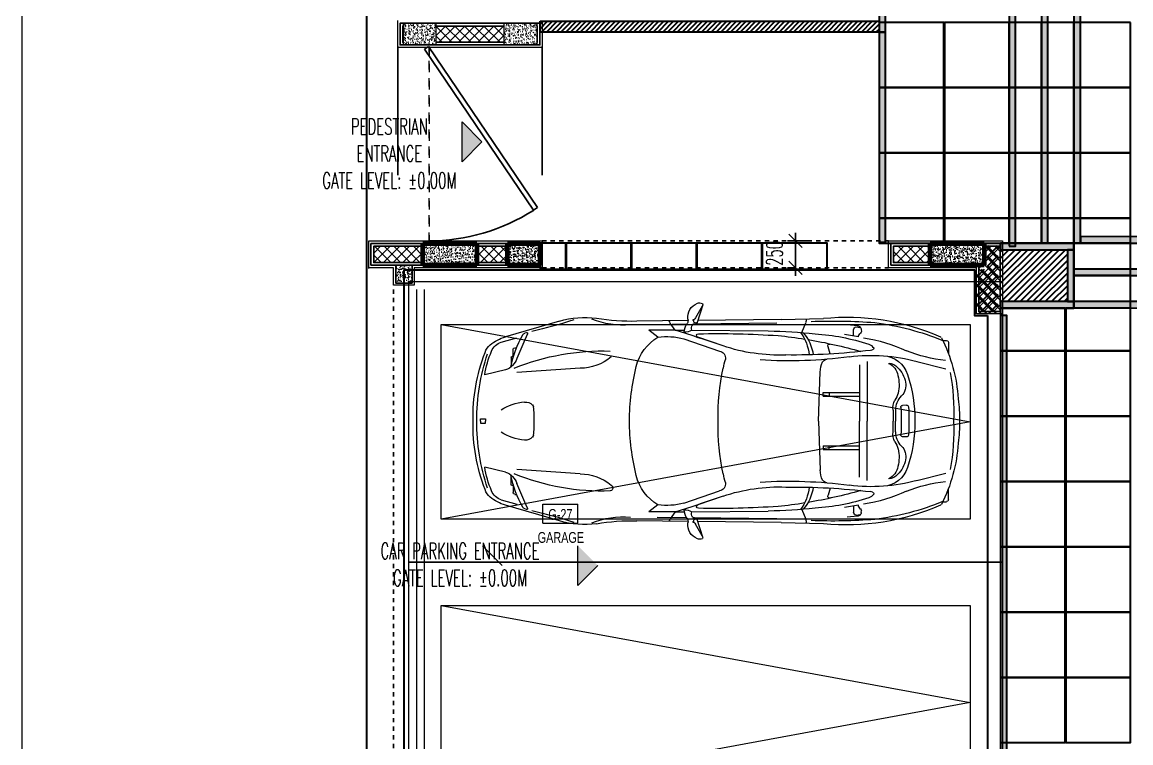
# Model space of a CAD drawing. Header units: millimetres. Extents: x -18512 to 101824, y -95768 to 52898.
# Drawn here: x 0 to 10271, y -63253 to -56580 of the extents above; entities that cross this region are included whole.
import ezdxf

# ---------------------------------------------------------------- set-up
doc = ezdxf.new("R2010")
doc.units = ezdxf.units.MM
doc.header["$LTSCALE"] = 25
doc.header["$PDMODE"] = 3
for name, pattern in [('00_-_MAIN_VILLA_XREF$0$HID', [0.375, 0.25, -0.125]), ('Dash', [6.35, 3.175, -3.175]), ('Dash 3mm', [6, 3, -3]), ('HIDDEN', [0.375, 0.25, -0.125]), ('HIDDEN2', [4.7625, 3.175, -1.5875])]:
    doc.linetypes.add(name, pattern=pattern)
doc.layers.get('0').update_dxf_attribs({"color": 254, "lineweight": 0})
doc.layers.get('Defpoints').update_dxf_attribs({"lineweight": 0})
for name, color, linetype, lineweight in [('-dotted line', 1, 'HIDDEN2', 0), ('A-AREA-IDEN', 2, 'Continuous', 9), ('A-DETL', 7, 'Continuous', 5), ('A-DETL-GENF', 3, 'Continuous', 9), ('A-DOOR', 31, 'Continuous', 18), ('A-TILES', 43, 'Continuous', 30), ('CAR', 8, 'Continuous', 0), ('hatch', 252, 'Continuous', 0), ('opsi level 4', 40, 'Continuous', 0), ('S-COLS', 6, 'Continuous', 9)]:
    doc.layers.add(name, color=color, linetype=linetype, lineweight=lineweight)
for name, color, linetype in [('A-DOOR-OPNG', 31, 'Continuous'), ('A-GLAZ-HDLN', 1, 'Dash'), ('A-WALL', 50, 'Continuous'), ('A-WALL-FNSH', 113, 'Continuous'), ('SECTION', 6, 'Continuous')]:
    doc.layers.add(name, color=color, linetype=linetype)
doc.styles.add('Arial Narrow_4', font='fi_9001f.ttf', dxfattribs={"width": 0.75, "height": 147.492401})
doc.styles.add('BA', font='romans.shx', dxfattribs={"width": 0.6})
doc.dimstyles.new('BA', dxfattribs={"dimscale": 0, "dimtxt": 3, "dimasz": 2.5, "dimexe": 1.5, "dimexo": 0.5, "dimgap": 0.75, "dimtad": 1, "dimdec": 0, "dimzin": 0, "dimdsep": 46, "dimtxsty": 'BA', "dimblk": 'OBLIQUE', "dimcen": 0, "dimdle": 1.5, "dimclrd": 211, "dimclre": 211, "dimclrt": 126, "dimadec": 0, "dimazin": 0, "dimtfac": 1, "dimtdec": 0, "dimtix": 1, "dimtofl": 0, "dimtmove": 1, "dimatfit": 3, "dimfxl": 1, "dimtolj": 1, "dimtzin": 0, "dimlwd": -1, "dimlwe": -1, "dimarcsym": 0})
pattern_1 = [(50, (417.92, 25822.04), (54.6554, -4.781726), [5.715, -62.865]), (355, (417.92, 25822.04), (-10.573026, 57.317054), [4.572, -50.292175]), (100.451445, (422.474, 25821.64), (44.082374, 52.535326), [4.857003, -53.427073]), (46.1842, (417.92, 25837.28), (81.32371, -12.6127), [8.5725, -94.2975]), (96.63556, (424.7, 25836.23), (71.22124, 74.22784), [7.28551, -80.14068]), (351.18415, (417.92, 25837.28), (71.22124, 74.22784), [6.85799, -75.43792]), (21, (425.54, 25833.47), (45.484317, -30.67956), [5.715, -62.865]), (326, (425.54, 25833.47), (18.54061, 55.25639), [4.572, -50.292]), (71.451445, (429.33, 25830.91), (64.024926, 24.57683), [4.857003, -53.42698]), (37.5, (417.92, 25822.038), (0.926581, 25.3665117), [0, -49.6824, 0, -51.054, 0, -50.4825]), (7.5, (417.92, 25822.038), (20.045899, 30.0541724), [0, -29.1084, 0, -48.5394, 0, -19.2405]), (327.5, (400.927, 25822.038), (40.6771786, -1.718623), [0, -19.05, 0, -59.436, 0, -78.867]), (317.5, (393.307, 25822.038), (44.438754, 7.627947), [0, -24.765, 0, -39.4716, 0, -56.007])]
pattern_2 = [(315, (417.92, 25822.04), (44.90128, 44.90128), []), (45, (417.92, 25822.04), (-44.90128, 44.90128), [])]

# ---------------------------------------------------------------- blocks, each defined once
blk = doc.blocks.new('car')
at = {"layer": '-dotted line', "linetype": 'Dash 3mm'}
blk.add_lwpolyline([(-5, 0), (-5, 1.8), (-0.1, 1.8), (-0.1, 0), (-5, 0)], close=True, dxfattribs=at)
blk.add_lwpolyline([(-0.1, 0), (-5, 0.9), (-0.1, 1.8)], dxfattribs=at)
at = {"layer": 'Defpoints', "color": 252, "linetype": 'HIDDEN'}
blk.add_lwpolyline([(-5.3, -0.4), (-5.3, 2.2), (0.2, 2.2), (0.2, -0.4), (-5.3, -0.4)], close=True, dxfattribs=at)
blk = doc.blocks.new('A$C0FF57B1C')
at = {"layer": 'opsi level 4'}
for p, q in [((2128, 2166), (2078, 2002)), ((2122, 2153), (2061, 2045)), ((801, 2014), (300, 1869)), ((1992, 2020), (1517, 2014)), ((1980, 1986), (1705, 1982)), ((1872, 1932), (1827, 1997)), ((2816, 1997), (2037, 1987)), ((2856, 2030), (2084, 2021)), ((2856, 2030), (3246, 2040)), ((3047, 1909), (3082, 2000)), ((3561, 1971), (3467, 1981)), ((3551, 1961), (3584, 1957)), ((262, 1819), (405, 1861)), ((495, 1908), (481, 1904)), ((505, 1896), (481, 1842)), ((1713, 1866), (1628, 1932)), ((1872, 1932), (1628, 1932)), ((1872, 1932), (1957, 1931)), ((1954, 1850), (2283, 1738)), ((2027, 1931), (2734, 1924)), ((2317, 1785), (2083, 1865)), ((2317, 1785), (2103, 1858)), ((3572, 1868), (3440, 1891)), ((3525, 1876), (3526, 1933)), ((3597, 1938), (3598, 1920)), ((371, 1677), (371, 1751)), ((388, 1769), (402, 1769)), ((402, 1769), (402, 1768)), ((481, 1842), (406, 1669)), ((3310, 1711), (3290, 1778)), ((3701, 1749), (3687, 1744)), ((4351, 1837), (4387, 1837)), ((4404, 1819), (4404, 1715)), ((354, 1680), (354, 1602)), ((371, 1688), (362, 1688)), ((302, 1564), (109, 1517)), ((992, 1579), (407, 1540)), ((3202, 1090), (3216, 1544)), ((3581, 1611), (3581, 1090)), ((3653, 1642), (3653, 1090)), ((4113, 1640), (4380, 1573)), ((3244, 1355), (3581, 1355)), ((3244, 1319), (3244, 1355)), ((3300, 1355), (3300, 1319)), ((3244, 1319), (3581, 1319)), ((4016, 1237), (3980, 1235)), ((3892, 1190), (3892, 1090)), ((3915, 1190), (3915, 1090)), ((69, 1090), (69, 1110)), ((69, 1110), (116, 1110)), ((69, 1090), (69, 1070)), ((69, 1070), (116, 1070)), ((116, 1110), (116, 1090)), ((116, 1070), (116, 1090)), ((3202, 1090), (3216, 636)), ((3581, 569), (3581, 1090)), ((3653, 538), (3653, 1090)), ((3892, 990), (3892, 1090)), ((3915, 990), (3915, 1090)), ((4016, 943), (3980, 945)), ((3244, 861), (3581, 861)), ((3244, 861), (3244, 825)), ((3244, 825), (3581, 825)), ((3300, 825), (3300, 861)), ((302, 616), (109, 663)), ((992, 601), (407, 640)), ((354, 500), (354, 578)), ((4113, 540), (4380, 607)), ((371, 492), (362, 492)), ((371, 503), (371, 429)), ((388, 411), (402, 411)), ((402, 411), (402, 412)), ((481, 338), (406, 511)), ((1954, 330), (2283, 442)), ((3310, 469), (3290, 402)), ((3701, 431), (3687, 436)), ((4404, 361), (4404, 465)), ((262, 361), (405, 319)), ((801, 166), (300, 311)), ((505, 284), (481, 338)), ((1713, 314), (1628, 248)), ((2317, 395), (2083, 315)), ((2317, 395), (2103, 322)), ((3572, 312), (3440, 289)), ((4351, 343), (4387, 343)), ((495, 272), (481, 276)), ((1872, 248), (1628, 248)), ((1872, 248), (1827, 183)), ((1872, 248), (1957, 249)), ((2027, 249), (2734, 256)), ((3047, 271), (3082, 180)), ((3561, 209), (3467, 199)), ((3525, 304), (3526, 247)), ((3551, 219), (3584, 223)), ((3597, 242), (3598, 260)), ((1992, 160), (1517, 166)), ((1980, 194), (1705, 198)), ((2816, 183), (2037, 193)), ((2122, 27), (2061, 135)), ((2128, 14), (2078, 178)), ((2856, 150), (2084, 159)), ((2856, 150), (3246, 140))]:
    blk.add_line(p, q, dxfattribs=at)
for centre, radius, start, end in [((2128, 2050), 139, 110.8431, 186.7046), ((2101, 2107), 76.8, 70.7358, 107.2194), ((2103, 2170), 24.8, 318.7555, 22.3088), ((-419, 6175), 4364, 282.7557, 288.0512), ((1037, 1216), 833, 82.6038, 106.4926), ((1388, 2747), 769, 248.0635, 275.2146), ((1475, 3990), 1977, 260.3806, 271.2414), ((1888, 2033), 70.9, 192.2214, 210.5329), ((2090, 1909), 134, 142.067, 178.0459), ((1933, 2020), 58.8, 330.4069, 13.6444), ((2084, 1949), 59.8, 148.3863, 197.6889), ((2050, 1966), 21.7, 84.2698, 140.2039), ((2019, 2067), 47.3, 287.8446, 332.4336), ((2065, 2017), 20.5, 136.4891, 311.8458), ((2056, 2012), 24.7, 259.9623, 334.6089), ((3023, 2022), 62.6, 340.1241, 13.2855), ((3337, -3028), 5044, 85.6217, 92.3335), ((3465, -97), 2149, 66.2491, 95.8416), ((3554, 1933), 28.2, 95.8696, 179.447), ((3564, 1938), 32.9, 0.0459, 94.9674), ((3414, -460), 2480, 67.7953, 82.861), ((431, 1449), 441, 107.2745, 128.0807), ((1219, 1441), 880, 149.4174, 170.2461), ((491, 1871), 34.3, 106.7888, 149.4174), ((497, 1900), 8.57, 335.7866, 106.7888), ((1932, 1495), 431, 120.5926, 166.4566), ((1796, 1277), 595, 74.5981, 98.0499), ((252, -3492), 5661, 70.9162, 73.3756), ((1966, 2024), 111, 264.4715, 302.9815), ((2088, 1881), 17.1, 91.3921, 251.3115), ((2276, -5849), 7749, 85.9233, 91.3921), ((2678, -2553), 4477, 83.6929, 89.2839), ((2379, -2505), 4409, 80.9514, 84.1701), ((2702, 1665), 413, 5.2731, 36.4163), ((2766, 1649), 390, 8.0256, 41.5684), ((3047, -76), 1977, 71.7625, 86.4369), ((3612, 1871), 40.2, 122.4465, 184.1285), ((3581, 1919), 17.1, 302.4465, 3.6544), ((3387, 375), 1503, 65.267, 81.1866), ((4323, 1854), 17.1, 27.2394, 66.2491), ((3071, 1209), 1426, 3.4259, 27.2394), ((255, 1679), 151, 129.1262, 162.1813), ((302, 1684), 141, 106.5228, 157.8979), ((388, 1751), 17.1, 90, 180), ((2838, 3335), 1635, 251.4311, 272.1367), ((2379, -2505), 4409, 74.0368, 80.5312), ((3303, 1787), 16.5, 65.0961, 215.2589), ((3634, 1712), 95.3, 35.2768, 70.6991), ((3700, 1762), 13.2, 277.7019, 21.9854), ((4387, 1819), 17.1, 0, 90), ((1666, 1125), 1666, 158.9151, 181.2173), ((1906, 1107), 1871, 161.1324, 180.5001), ((965, 1389), 866, 156.3433, 171.5185), ((253, 1716), 160, 287.7773, 342.999), ((362, 1680), 8.57, 90, 180), ((1196, -421), 2160, 87.9804, 112.1499), ((992, 2029), 450, 270, 309.9446), ((1272, 1729), 8.57, 74.4008, 87.9804), ((1266, 1709), 29.6, 301.0829, 74.4008), ((2272, 1672), 66.9, 350.1534, 80.7132), ((3140, 1430), 834, 163.9657, 169.674), ((2923, 5997), 4350, 266.5194, 277.4405), ((2965, 7732), 6031, 269.3741, 276.846), ((3290, 1600), 63.3, 100.8386, 143.6988), ((3692, 130), 1568, 74.4041, 97.5308), ((3682, 1761), 17.1, 276.846, 286.2823), ((3787, 1445), 250, 17.6872, 86.5132), ((4534, 3051), 1410, 248.4227, 263.6002), ((3661, 1068), 2212, 166.2116, 179.4401), ((4360, 1137), 2089, 167.7434, 181.2781), ((3464, 1531), 249, 154.7783, 177.1331), ((3852, 1518), 106, 37.4254, 92.1988), ((3782, 1485), 157, 9.3912, 63.3932), ((3746, 1397), 266, 11.533, 44.29), ((3584, 1424), 363, 348.0814, 13.7678), ((3863, 1420), 146, 343.9883, 11.767), ((2827, 1109), 1266, 359.1249, 18.9449), ((2716, 1193), 1738, 356.5898, 11.5198), ((3790, 1377), 151, 320.9566, 349.4669), ((3905, 1400), 100, 310.0935, 348.7179), ((512, 809), 459, 94.3467, 123.2893), ((487, 1182), 84.6, 41.3715, 96.8453), ((525, 1216), 34.3, 8.3405, 41.3715), ((4051, 1210), 161, 153.558, 186.9754), ((4105, 1190), 189, 135.3314, 179.8842), ((3981, 1218), 17.1, 92.8607, 184.4181), ((4017, 1220), 17.1, 4.3777, 92.8607), ((3391, 1131), 1116, 357.8938, 8.4101), ((-117, 1122), 682, 357.3407, 8.3405), ((2633, 1114), 1335, 358.9894, 4.4181), ((2633, 1114), 1405, 359.0399, 4.3777), ((1666, 1055), 1666, 178.7827, 201.0849), ((1906, 1073), 1871, 179.4999, 198.8676), ((-117, 1058), 682, 351.6595, 2.6593), ((-117, 1058), 682, 351.6595, 2.6593), ((3661, 1112), 2212, 180.5599, 193.7884), ((4360, 1043), 2089, 178.7219, 192.2566), ((2633, 1066), 1335, 355.5819, 1.0106), ((2827, 1071), 1266, 341.0551, 0.8751), ((2633, 1066), 1405, 355.6223, 0.9601), ((2716, 987), 1738, 348.4802, 3.4102), ((3391, 1049), 1116, 351.5899, 2.1062), ((512, 1371), 459, 236.7107, 265.6533), ((512, 1371), 459, 236.7107, 265.6533), ((487, 998), 84.6, 263.1547, 318.6285), ((487, 998), 84.6, 263.1547, 318.6285), ((525, 964), 34.3, 318.6285, 351.6595), ((525, 964), 34.3, 318.6285, 351.6595), ((4051, 970), 161, 173.0246, 206.442), ((4105, 990), 189, 180.1158, 224.6686), ((3981, 962), 17.1, 175.5819, 267.1393), ((4017, 960), 17.1, 267.1393, 355.6223), ((3790, 803), 151, 10.5331, 39.0434), ((3584, 756), 363, 346.2322, 11.9186), ((3905, 780), 100, 11.2821, 49.9065), ((3071, 971), 1426, 332.7606, 356.5741), ((3746, 783), 266, 315.71, 348.467), ((3863, 760), 146, 348.233, 16.0117), ((965, 791), 866, 188.4815, 203.6567), ((253, 464), 160, 17.001, 72.2227), ((3464, 649), 249, 182.8669, 205.2217), ((3787, 735), 250, 273.4868, 342.3128), ((3782, 695), 157, 296.6068, 350.6088), ((1219, 739), 880, 189.7539, 210.5826), ((1196, 2601), 2160, 247.8501, 272.0196), ((992, 151), 450, 50.0554, 90), ((1932, 685), 431, 193.5434, 239.4074), ((2272, 508), 66.9, 279.2868, 9.8466), ((3140, 750), 834, 190.326, 196.0343), ((2923, -3817), 4350, 82.5595, 93.4806), ((3290, 580), 63.3, 216.3012, 259.1614), ((3692, 2050), 1568, 262.4692, 285.5959), ((3852, 662), 106, 267.8012, 322.5746), ((4534, -871), 1410, 96.3998, 111.5773), ((255, 501), 151, 197.8187, 230.8738), ((302, 496), 141, 202.1021, 253.4772), ((362, 500), 8.57, 180, 270), ((388, 429), 17.1, 180, 270), ((2838, -1155), 1635, 87.8633, 108.5689), ((2965, -5552), 6031, 83.154, 90.6259), ((2702, 515), 413, 323.5837, 354.7269), ((2766, 531), 390, 318.4316, 351.9744), ((2379, 4685), 4409, 279.4688, 285.9632), ((3387, 1805), 1503, 278.8134, 294.733), ((3634, 468), 95.3, 289.3009, 324.7232), ((3682, 419), 17.1, 73.7177, 83.154), ((3700, 418), 13.2, 338.0146, 82.2981), ((431, 731), 441, 231.9193, 252.7255), ((1796, 903), 595, 261.9501, 285.4019), ((252, 5672), 5661, 286.6244, 289.0838), ((2088, 299), 17.1, 108.6885, 268.6079), ((2379, 4685), 4409, 275.8299, 279.0486), ((3047, 2256), 1977, 273.5631, 288.2375), ((3465, 2277), 2149, 264.1584, 293.7509), ((3303, 393), 16.5, 144.7411, 294.9039), ((3612, 309), 40.2, 175.8715, 237.5535), ((3414, 2640), 2480, 277.139, 292.2047), ((4323, 326), 17.1, 293.7509, 332.7606), ((4387, 361), 17.1, 270, 0), ((491, 309), 34.3, 210.5826, 253.2112), ((497, 280), 8.57, 253.2112, 24.2134), ((-419, -3995), 4364, 71.9488, 77.2443), ((2090, 271), 134, 181.9541, 217.933), ((1966, 156), 111, 57.0185, 95.5285), ((2084, 231), 59.8, 162.3111, 211.6137), ((2276, 8029), 7749, 268.6079, 274.0767), ((2678, 4733), 4477, 270.7161, 276.3071), ((3554, 247), 28.2, 180.553, 264.1304), ((3564, 242), 32.9, 265.0326, 359.9541), ((3581, 261), 17.1, 356.3456, 57.5535), ((1037, 964), 833, 253.5074, 277.3962), ((1388, -567), 769, 84.7854, 111.9365), ((1475, -1810), 1977, 88.7586, 99.6194), ((1888, 147), 70.9, 149.4671, 167.7786), ((1933, 160), 58.8, 346.3556, 29.5931), ((2128, 130), 139, 173.2954, 249.1569), ((2050, 214), 21.7, 219.7961, 275.7302), ((2019, 113), 47.3, 27.5664, 72.1554), ((2065, 163), 20.5, 48.1542, 223.5109), ((2056, 168), 24.7, 25.3911, 100.0377), ((3023, 158), 62.6, 346.7145, 19.8759), ((3337, 5208), 5044, 267.6665, 274.3783), ((2101, 73), 76.8, 252.7806, 289.2642), ((2103, 10), 24.8, 337.6912, 41.2445)]:
    blk.add_arc(centre, radius, start, end, dxfattribs=at)
blk = doc.blocks.new('_Oblique')
at = {"color": 0, "linetype": 'ByBlock', "lineweight": -2}
blk.add_line((-0.5, -0.5), (0.5, 0.5), dxfattribs=at)
blk = doc.blocks.new('*D352')
at = {"layer": 'Defpoints', "color": 0, "transparency": 16777216}
for p in [(7164, -58605), (7324, -58605), (7164, -58855)]:
    blk.add_point(p, dxfattribs=at)
at = {"layer": 'SECTION', "color": 211, "transparency": 16777216}
for p, q in [((7164, -58930), (7164, -58530)), ((7299, -58605), (7089, -58605)), ((7139, -58855), (7089, -58855))]:
    blk.add_line(p, q, dxfattribs=at)
at = {"layer": 'SECTION', "color": 211, "transparency": 16777216, "xscale": 125.0000026096649, "yscale": 125.0000026096649, "zscale": 125.0000026096649}
for p, rotation in [((7164, -58605), 90), ((7164, -58855), 270)]:
    blk.add_blockref('_Oblique', p, dxfattribs=dict(at, rotation=rotation))
at = {"layer": 'SECTION', "color": 126, "transparency": 16777216, "insert": (6969, -58721), "char_height": 150, "attachment_point": 5, "rotation": 90, "style": 'BA'}
blk.add_mtext('\\A1;250', dxfattribs=at)
blk = doc.blocks.new('I  Naga_Louver Door-GAZ1 - Entrance Door Louver 180X210-9443363-GROUND FLOOR PLAN_')
at = {"layer": 'A-DOOR', "linetype": 'Dash'}
for p, q in [((-1700, -50), (-3500, -50)), ((-3500, -50), (-1700, -50))]:
    blk.add_line(p, q, dxfattribs=at)
at = {"layer": 'A-DOOR-OPNG'}
for p, q in [((-3475, -7), (-3500, -44)), ((-3500, -44), (-2010, -1053)), ((-1985, -1016), (-3475, -7)), ((-2010, -1053), (-1985, -1016))]:
    blk.add_line(p, q, dxfattribs=at)
blk.add_arc((-3500, -45), 1800, 327.4192, 0, dxfattribs=at)
blk = doc.blocks.new('M_NAGA Room Tag - Room Tag-1756429-GROUND FLOOR PLAN')
at = {"layer": 'A-AREA-IDEN'}
for p, q in [((-3.25, 1.75), (-3.25, -1.75)), ((-3.25, 1.75), (3.25, 1.75)), ((3.25, 1.75), (3.25, -1.75)), ((-3.25, -1.75), (3.25, -1.75))]:
    blk.add_line(p, q, dxfattribs=at)

msp = doc.modelspace()

# ---------------------------------------------------------------- hatches: boundary and pattern name
at = {"layer": 'A-DETL-GENF'}
for points in [[(4075.3, -57503.9), (4259.2, -57687.8), (4075.3, -57871.6), (4075.3, -57660.5)], [(5148.5, -61428.4), (5332.4, -61612.3), (5148.5, -61796.1), (5148.5, -61585)]]:
    msp.add_hatch(color=254, dxfattribs=at).paths.add_polyline_path(points, flags=0)
at = {"layer": 'A-TILES', "ltscale": 25}
for points in [[(7938.1, -49107.4), (7998.1, -49107.4), (7998.1, -56672.4), (7938.1, -56672.4)], [(9143.1, -55977.4), (9203.1, -55977.4), (9203.1, -58655.4), (9143.1, -58655.4)], [(9443.1, -55977.4), (9503.1, -55977.4), (9503.1, -58626.6), (9443.1, -58626.6)], [(9743.1, -55977.4), (9803.1, -55977.4), (9803.1, -58626.6), (9743.1, -58626.6)], [(7938.1, -56672.4), (7998.1, -56672.4), (7998.1, -58616.6), (7938.1, -58616.6)], [(9063.1, -58686.6), (9063.1, -58626.6), (9743.1, -58626.6), (9743.1, -58686.6)], [(9803.1, -58626.6), (9803.1, -58566.6), (11413.1, -58565.9), (11413.1, -58625.9)], [(9683.1, -58686.6), (9743.1, -58686.6), (9743.1, -59166.6), (9683.1, -59166.6)], [(9743.1, -58926.6), (9743.1, -58866.6), (11413.1, -58865.9), (11413.1, -58925.9)], [(9063.3, -59226.6), (9063.3, -59166.6), (9743.1, -59166.6), (9743.1, -59226.6)], [(9743.1, -59226.6), (9743.1, -59166.6), (11413.1, -59165.9), (11413.1, -59225.9)], [(9063.1, -59296.6), (9123.1, -59296.6), (9123.1, -64196.6), (9063.1, -64196.6)]]:
    msp.add_hatch(color=9, dxfattribs=at).paths.add_polyline_path(points)
h = msp.add_hatch(dxfattribs=at)
h.set_pattern_fill('ANSI31', color=9, scale=10, style=0)
h.set_pattern_definition([(45, (-192184.004, 54984.35), (-22.4506403, 22.4506403), [])])
h.paths.add_polyline_path([(4798.1, -56571.6), (7938.1, -56571.6), (7938.1, -56671.6), (4798.1, -56671.6)])
h = msp.add_hatch(dxfattribs=at)
h.set_pattern_fill('ANSI37', color=9, scale=20)
h.set_pattern_definition([(45, (-648185.966, -299823.51), (-44.9012806, 44.9012806), []), (135, (-648185.966, -299823.51), (-44.9012806, -44.9012806), [])])
h.paths.add_polyline_path([(9043.1, -59276.6), (8843.1, -59276.6), (8843.1, -58866.6), (8943.2, -58866.6), (8943.2, -58646.6), (9043.1, -58646.6)])
h = msp.add_hatch(dxfattribs=at)
h.set_pattern_fill('ANSI31', color=9, scale=13, style=0)
h.set_pattern_definition([(45, (-648185.966, -299823.51), (-29.1858324, 29.1858324), [])])
h.paths.add_polyline_path([(9063, -58686.6), (9683.1, -58686.6), (9683.1, -59166.6), (9063, -59166.6)])
at = {"layer": 'hatch'}
h = msp.add_hatch(dxfattribs=at)
h.set_pattern_fill('ANSI37', color=256, scale=20, angle=-90)
h.set_pattern_definition(pattern_2)
h.paths.add_polyline_path([(4771.4, -56765.4), (4766.4, -56765.4), (4766.4, -56615.4), (4771.4, -56615.4)])
h.paths.add_polyline_path([(3531.4, -56765.4), (3526.4, -56765.4), (3526.4, -56615.4), (3531.4, -56615.4)])
h.paths.add_polyline_path([(3831.4, -56615.4), (4466.4, -56615.4), (4466.4, -56765.4), (3831.4, -56765.4)])
h = msp.add_hatch(dxfattribs=at)
h.set_pattern_fill('ANSI37', color=256, scale=20, angle=-90)
h.set_pattern_definition(pattern_2)
h.paths.add_polyline_path([(3256.4, -58655.4), (3711.4, -58655.4), (3711.4, -58805.4), (3256.4, -58805.4)])
h.paths.add_polyline_path([(4211.4, -58655.4), (4496.4, -58655.4), (4496.4, -58805.4), (4211.4, -58805.4)])
h.paths.add_polyline_path([(8071.4, -58655.4), (8411.4, -58655.4), (8411.4, -58805.4), (8071.4, -58805.4)])
h.paths.add_polyline_path([(8911.4, -58655.4), (9061.4, -58655.4), (9061.4, -59260.4), (8861.4, -59260.4), (8861.4, -58830.4), (8911.4, -58830.4)])
at = {"layer": 'S-COLS'}
h = msp.add_hatch(dxfattribs=at)
h.set_pattern_fill('AR-CONC', color=252, scale=0.3, style=0)
h.set_pattern_definition(pattern_1)
h.paths.add_polyline_path([(3831.4, -56590.4), (3831.4, -56790.4), (3531.4, -56790.4), (3531.4, -56590.4), (3655.2, -56590.4)], flags=0)
h = msp.add_hatch(dxfattribs=at)
h.set_pattern_fill('AR-CONC', color=252, scale=0.3, style=0)
h.set_pattern_definition(pattern_1)
h.paths.add_polyline_path([(4766.4, -56590.4), (4766.4, -56790.4), (4466.4, -56790.4), (4466.4, -56590.4), (4590.2, -56590.4)], flags=0)
h = msp.add_hatch(dxfattribs=at)
h.set_pattern_fill('AR-CONC', color=252, scale=0.3, style=0)
h.set_pattern_definition(pattern_1)
h.paths.add_polyline_path([(4211.4, -58630.4), (4211.4, -58830.4), (3711.4, -58830.4), (3711.4, -58630.4)], flags=0)
h = msp.add_hatch(dxfattribs=at)
h.set_pattern_fill('AR-CONC', color=252, scale=0.3, style=0)
h.set_pattern_definition(pattern_1)
h.paths.add_polyline_path([(4796.4, -58630.4), (4796.4, -58830.4), (4496.4, -58830.4), (4496.4, -58630.4)], flags=0)
h = msp.add_hatch(dxfattribs=at)
h.set_pattern_fill('AR-CONC', color=252, scale=0.3, style=0)
h.set_pattern_definition(pattern_1)
h.paths.add_polyline_path([(8911.4, -58630.4), (8911.4, -58830.4), (8411.4, -58830.4), (8411.4, -58630.4)], flags=0)
h = msp.add_hatch(dxfattribs=at)
h.set_pattern_fill('AR-CONC', color=252, scale=0.3, style=0)
h.set_pattern_definition(pattern_1)
h.paths.add_polyline_path([(3611.4, -58830.4), (3611.4, -58995.4), (3461.4, -58995.4), (3461.4, -58830.4)])

# ---------------------------------------------------------------- linework, layer by layer
at = {"layer": 'A-DETL', "lineweight": 18}
for p, q in [((4075.3, -57871.6), (4075.3, -57503.9)), ((4075.3, -57503.9), (4259.2, -57687.8)), ((4259.2, -57687.8), (4075.3, -57871.6)), ((4264.1, -61428.4), (4447.9, -61612.3)), ((5148.5, -61796.1), (5148.5, -61428.4)), ((5332.4, -61612.3), (5148.5, -61796.1))]:
    msp.add_line(p, q, dxfattribs=at)
at = {"layer": 'A-DOOR', "lineweight": 18}
for p, q in [((3652.3, -59055.4), (3652.3, -63980.4)), ((3728.3, -63980.4), (3728.3, -59055.4))]:
    msp.add_line(p, q, dxfattribs=at)
at = {"layer": 'A-GLAZ-HDLN', "ltscale": 15}
for p, q in [((3481.4, -56805.4), (3481.4, -58610.4)), ((4816.4, -56805.4), (4816.4, -58610.4))]:
    msp.add_line(p, q, dxfattribs=at)
at = {"layer": 'A-GLAZ-HDLN', "ltscale": 0.5}
for p, q in [((4816.4, -58605.4), (8026.4, -58605.4)), ((4816.4, -58855.4), (8026.4, -58855.4)), ((3441.4, -64015.4), (3441.4, -59015.4))]:
    msp.add_line(p, q, dxfattribs=at)
at = {"layer": 'A-TILES', "color": 9, "ltscale": 25}
for points in [[(38193.1, -66666.6), (3193.1, -66666.6), (3193.1, -46248.2), (31673.2, -48035.7), (38193.1, -48666.6)], [(7938.1, -56672.4), (7998.1, -56672.4), (7998.1, -49107.4), (7938.1, -49107.4)], [(9143.1, -58655.4), (9203.1, -58655.4), (9203.1, -55977.4), (9143.1, -55977.4)], [(9443.1, -58626.6), (9503.1, -58626.6), (9503.1, -55977.4), (9443.1, -55977.4)], [(9743.1, -58626.6), (9803.1, -58626.6), (9803.1, -55977.4), (9743.1, -55977.4)], [(4798.1, -56571.6), (7938.1, -56571.6), (7938.1, -56671.6), (4798.1, -56671.6)], [(8538.1, -56582.4), (7938.1, -56582.4), (7938.1, -57182.4), (8538.1, -57182.4)], [(9443.1, -56582.4), (9143.1, -56582.4), (9143.1, -57182.4), (9443.1, -57182.4)], [(9743.1, -56582.4), (9443.1, -56582.4), (9443.1, -57182.4), (9743.1, -57182.4)], [(10268.2, -56582.4), (9743.1, -56582.4), (9743.1, -57182.4), (10268.2, -57182.4)], [(7938.1, -58616.6), (7998.1, -58616.6), (7998.1, -56672.4), (7938.1, -56672.4)], [(8538.1, -57187.4), (7938.1, -57187.4), (7938.1, -57787.4), (8538.1, -57787.4)], [(9443.1, -57187.4), (9143.1, -57187.4), (9143.1, -57787.4), (9443.1, -57787.4)], [(9743.1, -57187.4), (9443.1, -57187.4), (9443.1, -57787.4), (9743.1, -57787.4)], [(10268.2, -57187.4), (9743.1, -57187.4), (9743.1, -57787.4), (10268.2, -57787.4)], [(8538.1, -57792.4), (7938.1, -57792.4), (7938.1, -58392.4), (8538.1, -58392.4)], [(9443.1, -57792.4), (9143.1, -57792.4), (9143.1, -58392.4), (9443.1, -58392.4)], [(9743.1, -57792.4), (9443.1, -57792.4), (9443.1, -58392.4), (9743.1, -58392.4)], [(10268.2, -57792.4), (9743.1, -57792.4), (9743.1, -58392.4), (10268.2, -58392.4)], [(8538.1, -58397.4), (7938.1, -58397.4), (7938.1, -58626.6), (8538.1, -58626.6)], [(9443.1, -58397.4), (9143.1, -58397.4), (9143.1, -58626.6), (9443.1, -58626.6)], [(9743.1, -58397.4), (9443.1, -58397.4), (9443.1, -58626.6), (9743.1, -58626.6)], [(10268.2, -58397.4), (9743.1, -58397.4), (9743.1, -58626.5), (10268.2, -58626.5)], [(9743.1, -58686.6), (9743.1, -58626.6), (9063.1, -58626.6), (9063.1, -58686.6)], [(10268.2, -58626.5), (9743.1, -58626.5), (9743.1, -58926.5), (10268.2, -58926.5)], [(11413.1, -58625.9), (11413.1, -58565.9), (9803.1, -58566.6), (9803.1, -58626.6)], [(9683.1, -59166.6), (9743.1, -59166.6), (9743.1, -58686.6), (9683.1, -58686.6)], [(8943.1, -59296.6), (8943.1, -64196.6), (3539.1, -64196.6), (3539.1, -58871.6), (8823.1, -58871.6), (8823.1, -59296.6)], [(11413.1, -58925.9), (11413.1, -58865.9), (9743.1, -58866.6), (9743.1, -58926.6)], [(10268.2, -58926.3), (9743.1, -58926.3), (9743.1, -59226.3), (10268.2, -59226.3)], [(9743.1, -59226.6), (9743.1, -59166.6), (9063.3, -59166.6), (9063.3, -59226.6)], [(11413.1, -59225.9), (11413.1, -59165.9), (9743.1, -59166.6), (9743.1, -59226.6)]]:
    msp.add_lwpolyline(points, close=True, dxfattribs=at)
msp.add_lwpolyline([(9143.1, -57181.4), (9143.1, -56582.4), (8543.1, -56582.4), (8543.1, -57182.4), (9142.1, -57182.4, 0.4142136)], format="xyb", close=True, dxfattribs=at)
for points in [[(9143.1, -56582.4), (9143.1, -57182.4)], [(9743.1, -57182.4), (9743.1, -56582.4)], [(9143.1, -57786.4), (9143.1, -57187.4), (8543.1, -57187.4), (8543.1, -57787.4), (9143.1, -57787.4), (9143.1, -57187.4), (9143.1, -57187.4)], [(9143.1, -57187.4), (9143.1, -57787.4)], [(9743.1, -57787.4), (9743.1, -57187.4)], [(9143.1, -58391.4), (9143.1, -57792.4), (8543.1, -57792.4), (8543.1, -58392.4), (9143.1, -58392.4), (9143.1, -57792.4), (9143.1, -57792.4)], [(9143.1, -58626.6), (9143.1, -58397.4), (8543.1, -58397.4), (8543.1, -58626.6), (9143.1, -58626.6), (9143.1, -58397.4), (9143.1, -58397.4)], [(5036.1, -58866.6), (5036.1, -58626.6), (4798.2, -58626.6), (4798.2, -58866.6), (5036.1, -58866.6), (5036.1, -58626.6), (5036.1, -58626.6)], [(5641.1, -58866.6), (5641.1, -58626.6), (5041.1, -58626.6), (5041.1, -58866.6), (5641.1, -58866.6), (5641.1, -58626.6), (5641.1, -58626.6)], [(6246.1, -58866.6), (6246.1, -58626.6), (5646.1, -58626.6), (5646.1, -58866.6), (6246.1, -58866.6), (6246.1, -58626.6), (6246.1, -58626.6)], [(6851.1, -58866.6), (6851.1, -58626.6), (6251.1, -58626.6), (6251.1, -58866.6), (6851.1, -58866.6), (6851.1, -58626.6), (6851.1, -58626.6)], [(7456.1, -58866.6), (7456.1, -58626.6), (6856.1, -58626.6), (6856.1, -58866.6), (7456.1, -58866.6), (7456.1, -58626.6), (7456.1, -58626.6)]]:
    msp.add_lwpolyline(points, dxfattribs=at)
at = {"layer": 'A-TILES', "color": 9, "ltscale": 25, "elevation": 0}
for points in [[(9663.1, -59226.6), (9063.1, -59226.6), (9063.1, -59620.4), (9663.1, -59620.4)], [(10268.2, -59226.5), (9668.2, -59226.5), (9668.1, -59620.4), (10268.1, -59620.4)], [(9063.1, -64196.6), (9123.1, -64196.6), (9123.1, -59296.6), (9063.1, -59296.6)], [(9663.1, -59625.4), (9063.1, -59625.4), (9063.1, -60225.4), (9663.1, -60225.4)], [(10268.1, -59625.4), (9668.1, -59625.4), (9668.1, -60225.4), (10268.1, -60225.4)], [(9663.1, -60230.4), (9063.1, -60230.4), (9063.1, -60830.4), (9663.1, -60830.4)], [(10268.1, -60230.4), (9668.1, -60230.4), (9668.1, -60830.4), (10268.1, -60830.4)], [(9663.1, -60835.4), (9063.1, -60835.4), (9063.1, -61435.4), (9663.1, -61435.4)], [(10268.1, -60835.4), (9668.1, -60835.4), (9668.1, -61435.4), (10268.1, -61435.4)], [(9663.1, -61440.4), (9063.1, -61440.4), (9063.1, -62040.4), (9663.1, -62040.4)], [(10268.1, -61440.4), (9668.1, -61440.4), (9668.1, -62040.4), (10268.1, -62040.4)], [(9663.1, -62045.4), (9063.1, -62045.4), (9063.1, -62645.4), (9663.1, -62645.4)], [(10268.1, -62045.4), (9668.1, -62045.4), (9668.1, -62645.4), (10268.1, -62645.4)], [(9663.1, -62650.4), (9063.1, -62650.4), (9063.1, -63250.4), (9663.1, -63250.4)], [(10268.1, -62650.4), (9668.1, -62650.4), (9668.1, -63250.4), (10268.1, -63250.4)]]:
    msp.add_lwpolyline(points, close=True, dxfattribs=at)
at = {"layer": 'A-WALL'}
for p, q in [((4796.4, -56590.4), (3501.4, -56590.4)), ((3501.4, -56790.4), (3501.4, -56590.4)), ((4796.4, -56590.4), (4796.4, -56790.4)), ((4796.4, -56790.4), (3501.4, -56790.4)), ((3231.4, -58630.4), (4796.4, -58630.4)), ((3231.4, -58830.4), (3231.4, -58630.4)), ((8046.4, -58830.4), (8046.4, -58630.4)), ((3231.4, -58830.4), (3461.4, -58830.4)), ((3461.4, -58995.4), (3461.4, -58830.4)), ((3611.4, -58830.4), (4796.4, -58830.4)), ((3611.4, -58830.4), (3611.4, -58995.4)), ((3611.4, -58995.4), (3461.4, -58995.4))]:
    msp.add_line(p, q, dxfattribs=at)
for points in [[(4796.4, -56590.4), (4796.4, -56790.4), (3501.4, -56790.4), (3501.4, -56590.4)], [(3231.4, -58830.4), (3231.4, -58630.4), (4796.4, -58630.4), (4796.4, -58830.4)]]:
    msp.add_lwpolyline(points, close=True, dxfattribs=at)
for points in [[(3831.4, -56615.4), (4466.4, -56615.4)], [(4466.4, -56765.4), (3831.4, -56765.4)], [(8046.4, -58630.4), (9061.4, -58630.4), (9061.4, -59260.4), (8861.4, -59260.4), (8861.4, -58830.4), (8046.4, -58830.4)], [(4211.4, -58655.4), (4496.4, -58655.4)], [(8411.4, -58805.4), (8071.4, -58805.4), (8071.4, -58655.4), (8411.4, -58655.4)], [(4496.4, -58805.4), (4211.4, -58805.4)]]:
    msp.add_lwpolyline(points, dxfattribs=at)
at = {"layer": 'A-WALL-FNSH', "color": 7, "lineweight": 13}
for p, q in [((3481.4, -56815.4), (3481.4, -56565.4)), ((4816.4, -56565.4), (4816.4, -56815.4)), ((4816.4, -56815.4), (3481.4, -56815.4)), ((3211.4, -58860.4), (3211.4, -58605.4)), ((3211.4, -58605.4), (4816.4, -58605.4)), ((4816.4, -58610.4), (4816.4, -58855.4)), ((8026.4, -58605.4), (9081.4, -58605.4)), ((8026.4, -58855.4), (8026.4, -58605.4)), ((3441.4, -58855.4), (3211.4, -58855.4)), ((3441.4, -59015.4), (3441.4, -58855.4)), ((4816.4, -58855.4), (3631.4, -58855.4)), ((3631.4, -58855.4), (3631.4, -59015.4)), ((8841.4, -58855.4), (8026.4, -58855.4)), ((3631.4, -59015.4), (3441.4, -59015.4))]:
    msp.add_line(p, q, dxfattribs=at)
msp.add_lwpolyline([(9081.4, -58605.4), (9081.4, -59280.4), (8841.4, -59280.4), (8841.4, -58850.4)], dxfattribs=at)
at = {"layer": 'Defpoints', "color": 6}
msp.add_lwpolyline([(0, -44068.3), (44100.1, -44068.3), (44100.1, -69918.3), (0, -69918.3)], close=True, dxfattribs=at)
at = {"layer": 'S-COLS'}
for p, q in [((3531.4, -56790.4), (3531.4, -56590.4)), ((3831.4, -56590.4), (3831.4, -56790.4)), ((4466.4, -56790.4), (4466.4, -56590.4)), ((4766.4, -56590.4), (4766.4, -56790.4))]:
    msp.add_line(p, q, dxfattribs=at)
at = {"layer": 'S-COLS', "lineweight": 80}
for p, q in [((3711.4, -58630.4), (4211.4, -58630.4)), ((3711.4, -58830.4), (3711.4, -58630.4)), ((4211.4, -58630.4), (4211.4, -58830.4)), ((4496.4, -58630.4), (4796.4, -58630.4)), ((4496.4, -58830.4), (4496.4, -58630.4)), ((4796.4, -58630.4), (4796.4, -58830.4)), ((8411.4, -58630.4), (8911.4, -58630.4)), ((8411.4, -58830.4), (8411.4, -58630.4)), ((8911.4, -58630.4), (8911.4, -58830.4)), ((4211.4, -58830.4), (3711.4, -58830.4)), ((4796.4, -58830.4), (4496.4, -58830.4)), ((8911.4, -58830.4), (8411.4, -58830.4))]:
    msp.add_line(p, q, dxfattribs=at)
at = {"layer": 'SECTION', "color": 4}
msp.add_line((8911.4, -58655.4), (9061.4, -58655.4), dxfattribs=at)
at = {"layer": 'SECTION', "color": 4, "linetype": 'Continuous', "ltscale": 5, "const_width": 1}
msp.add_lwpolyline([(4816.4, -58605.4), (3481.4, -58605.4), (3481.4, -56565.4), (4816.4, -56565.4)], close=True, dxfattribs=at)
at = {"layer": 'SECTION', "color": 4}
for points in [[(3531.4, -56765.4), (3526.4, -56765.4), (3526.4, -56615.4), (3531.4, -56615.4)], [(4766.4, -56615.4), (4771.4, -56615.4), (4771.4, -56765.4), (4766.4, -56765.4)], [(3711.4, -58805.4), (3256.4, -58805.4), (3256.4, -58655.4), (3711.4, -58655.4)], [(3611.4, -58830.4), (3611.4, -58995.4), (3461.4, -58995.4), (3461.4, -58830.4)]]:
    msp.add_lwpolyline(points, dxfattribs=at)

# ---------------------------------------------------------------- block references
at = {"layer": '-dotted line', "linetype": 'Dash 3mm', "xscale": 1000, "yscale": 1000, "zscale": 1000, "rotation": 180}
for p in [(3781.4, -59380.4), (3781.4, -61980.4)]:
    msp.add_blockref('car', p, dxfattribs=at)
at = {"layer": 'A-AREA-IDEN', "lineweight": 18, "xscale": -49.99999999999998, "yscale": 49.99999999999998, "zscale": 49.99999999999998, "rotation": 180}
msp.add_blockref('M_NAGA Room Tag - Room Tag-1756429-GROUND FLOOR PLAN', (4986.5, -61131.2), dxfattribs=at)
at = {"layer": 'A-DOOR', "xscale": -1, "rotation": 90}
msp.add_blockref('I  Naga_Louver Door-GAZ1 - Entrance Door Louver 180X210-9443363-GROUND FLOOR PLAN_', (3721.4, -60305.4), dxfattribs=at)
at = {"layer": 'CAR', "linetype": '00_-_MAIN_VILLA_XREF$0$HID', "xscale": -1, "rotation": 180}
msp.add_blockref('A$C0FF57B1C', (4176.6, -59183), dxfattribs=at)

# ---------------------------------------------------------------- texts
at = {"layer": 'A-AREA-IDEN', "char_height": 150, "attachment_point": 5, "style": 'BA'}
for s, insert in [('PEDESTRIAN \\PENTRANCE\\PGATE LEVEL: ±0.00M', (3401.4, -57796.2)), ('CAR PARKING ENTRANCE\\PGATE LEVEL: ±0.00M', (4056, -61601))]:
    msp.add_mtext(s, dxfattribs=dict(at, insert=insert))
at = {"layer": 'A-AREA-IDEN', "lineweight": 18, "char_height": 100, "width": 747, "attachment_point": 8, "line_spacing_factor": 0.968573, "style": 'Arial Narrow_4'}
for s, insert in [('G-27', (4986.1, -61189.3)), ('GARAGE', (4990.5, -61402.6))]:
    msp.add_mtext(s, dxfattribs=dict(at, insert=insert))

# ---------------------------------------------------------------- dimensions: what is measured, and where the dimension line sits
at = {"layer": 'SECTION', "color": 4}
dim = msp.add_linear_dim(base=(7164.1, -58605.4), p1=(7164.1, -58855.4), p2=(7323.6, -58605.4), angle=270, dimstyle='BA', override={"dimscale": 50.000001}, dxfattribs=at)
dim.commit()
dim.dimension.update_dxf_attribs({"geometry": '*D352', "text_midpoint": (7081.2, -58721), "dimtype": 160})

doc.saveas('drawing.dxf')
